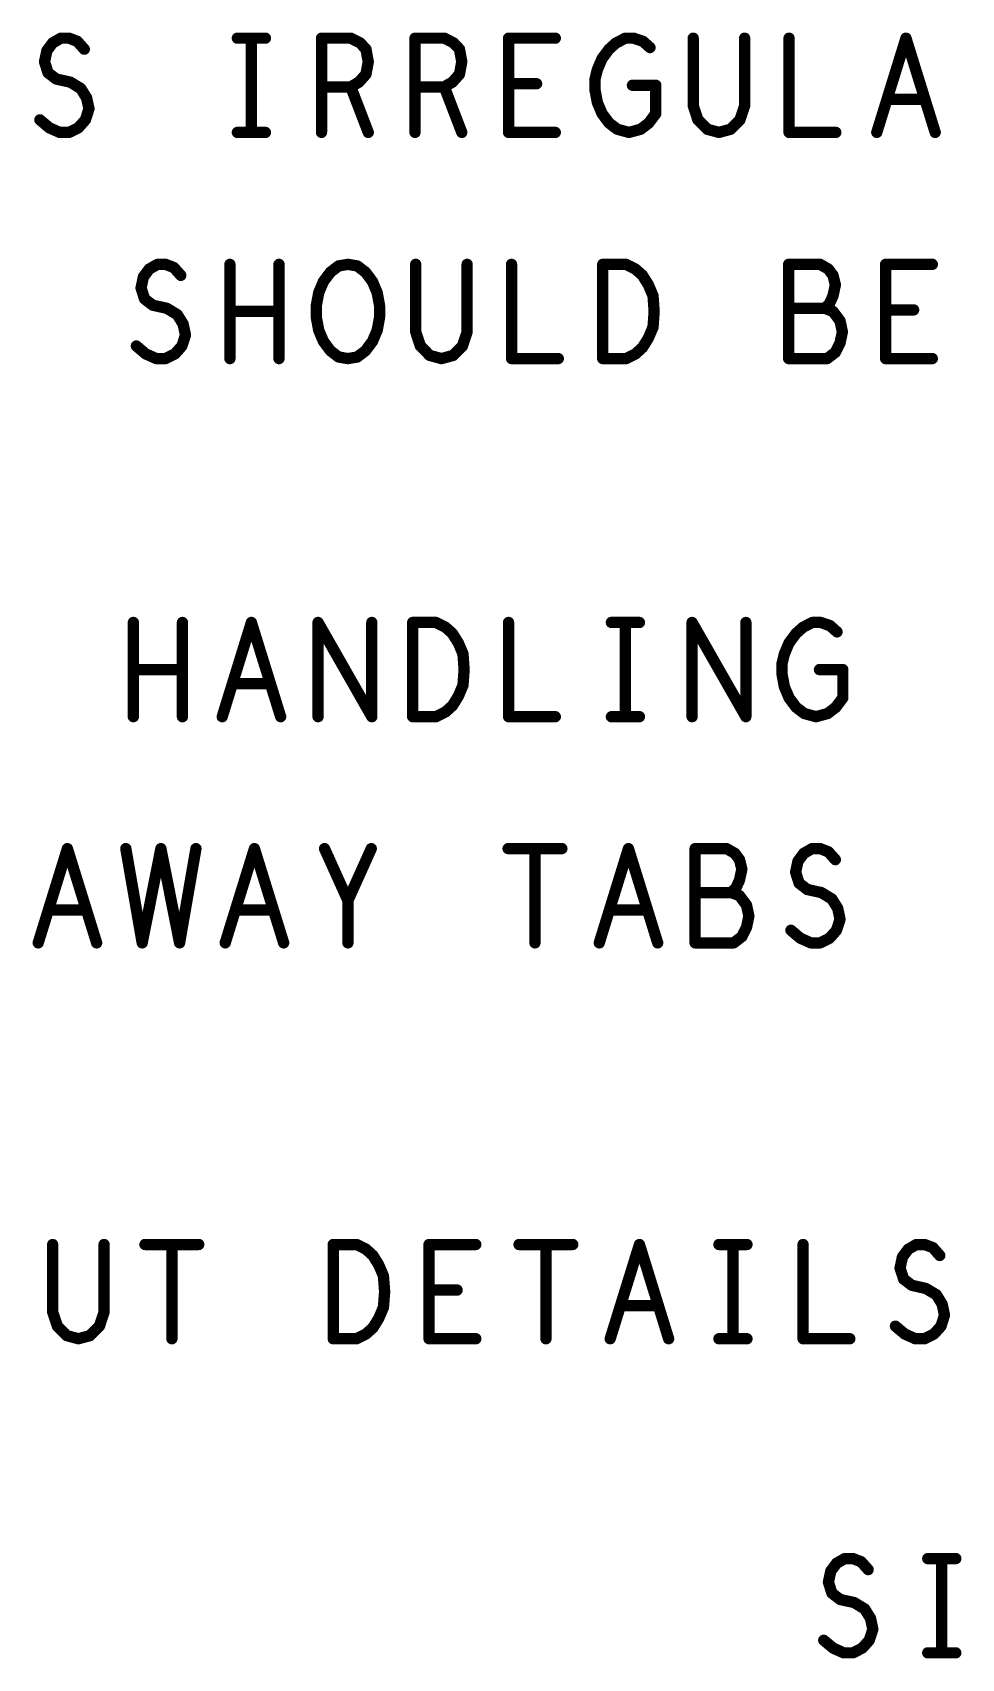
# Model space of a CAD drawing. Extents: x -14.2 to 19.9, y -5.2 to 16.9.
# Drawn here: x -9.288 to -8.056, y 6.768 to 8.924 of the extents above; entities that cross this region are included whole.
import ezdxf

# ---------------------------------------------------------------- set-up
doc = ezdxf.new("R2010")
doc.units = 0
doc.layers.get('0').update_dxf_attribs({"linetype": 'CONTINUOUS'})
doc.layers.add('FAB', color=2, linetype='CONTINUOUS')

# ---------------------------------------------------------------- blocks, each defined once
blk = doc.blocks.new('ROUND_105')
at = {"const_width": 0.0075}
blk.add_lwpolyline([(-0.00375, 0, 1), (0.00375, 0, 1)], format="xyb", close=True, dxfattribs=at)

msp = doc.modelspace()

# ---------------------------------------------------------------- linework, layer by layer
at = {"layer": 'FAB', "const_width": 0.015}
for points in [[(-9.2724, 8.8855), (-9.2693, 8.9001)], [(-9.2693, 8.9001), (-9.2616, 8.9105)], [(-9.2616, 8.9105), (-9.2507, 8.9168)], [(-9.2507, 8.9168), (-9.2399, 8.9168)], [(-9.2399, 8.9168), (-9.229, 8.9126)], [(-9.229, 8.9126), (-9.2197, 8.9022)], [(-9.0167, 8.9168), (-8.9795, 8.9168)], [(-8.9981, 8.9168), (-8.9981, 8.7918)], [(-8.9051, 8.7918), (-8.9051, 8.9168)], [(-8.9051, 8.9168), (-8.8663, 8.9168)], [(-8.8663, 8.9168), (-8.8539, 8.9105)], [(-8.8539, 8.9105), (-8.8462, 8.9022)], [(-8.8462, 8.9022), (-8.8431, 8.8855)], [(-8.7811, 8.7918), (-8.7811, 8.9168)], [(-8.7811, 8.9168), (-8.7423, 8.9168)], [(-8.7423, 8.9168), (-8.7299, 8.9105)], [(-8.7299, 8.9105), (-8.7222, 8.9022)], [(-8.7222, 8.9022), (-8.7191, 8.8855)], [(-8.6571, 8.7918), (-8.6571, 8.9168)], [(-8.6571, 8.9168), (-8.5951, 8.9168)], [(-8.5331, 8.8897), (-8.5238, 8.9022)], [(-8.5238, 8.9022), (-8.5145, 8.9105)], [(-8.5145, 8.9105), (-8.5021, 8.9168)], [(-8.5021, 8.9168), (-8.4912, 8.9168)], [(-8.4912, 8.9168), (-8.4788, 8.9126)], [(-8.4788, 8.9126), (-8.4695, 8.9043)], [(-8.4122, 8.9168), (-8.4122, 8.8272)], [(-8.344, 8.8272), (-8.344, 8.9168)], [(-8.2851, 8.9168), (-8.2851, 8.7918)], [(-8.1688, 8.7918), (-8.1301, 8.9168)], [(-8.1301, 8.9168), (-8.0913, 8.7918)], [(-9.2678, 8.871), (-9.2724, 8.8855)], [(-8.8431, 8.8855), (-8.8462, 8.8689)], [(-8.7191, 8.8855), (-8.7222, 8.8689)], [(-8.5393, 8.8751), (-8.5331, 8.8897)], [(-9.2569, 8.8626), (-9.2678, 8.871)], [(-9.2383, 8.8585), (-9.2569, 8.8626)], [(-9.2244, 8.8501), (-9.2383, 8.8585)], [(-8.8555, 8.8585), (-8.8663, 8.8522)], [(-8.8462, 8.8689), (-8.8555, 8.8585)], [(-8.7315, 8.8585), (-8.7423, 8.8522)], [(-8.7222, 8.8689), (-8.7315, 8.8585)], [(-8.5424, 8.8626), (-8.5393, 8.8751)], [(-8.5424, 8.848), (-8.5424, 8.8626)], [(-9.2166, 8.8376), (-9.2244, 8.8501)], [(-9.2135, 8.8231), (-9.2166, 8.8376)], [(-8.8663, 8.8522), (-8.9051, 8.8522)], [(-8.8663, 8.8522), (-8.8431, 8.7918)], [(-8.7423, 8.8522), (-8.7811, 8.8522)], [(-8.7423, 8.8522), (-8.7191, 8.7918)], [(-8.6199, 8.8564), (-8.6571, 8.8564)], [(-8.5393, 8.8314), (-8.5424, 8.848)], [(-8.4928, 8.8543), (-8.4618, 8.8543)], [(-8.4618, 8.8543), (-8.4618, 8.8168)], [(-8.1053, 8.8355), (-8.1549, 8.8355)], [(-9.2182, 8.8085), (-9.2135, 8.8231)], [(-8.5331, 8.8168), (-8.5393, 8.8314)], [(-8.5238, 8.8043), (-8.5331, 8.8168)], [(-8.4618, 8.8168), (-8.4711, 8.8043)], [(-8.4122, 8.8272), (-8.406, 8.8085)], [(-8.3502, 8.8085), (-8.344, 8.8272)], [(-9.2786, 8.8085), (-9.2662, 8.798)], [(-9.2662, 8.798), (-9.2523, 8.7918)], [(-9.2523, 8.7918), (-9.2399, 8.7918)], [(-9.2399, 8.7918), (-9.2275, 8.798)], [(-9.2275, 8.798), (-9.2182, 8.8085)], [(-9.0167, 8.7918), (-8.9795, 8.7918)], [(-8.5951, 8.7918), (-8.6571, 8.7918)], [(-8.5129, 8.796), (-8.5238, 8.8043)], [(-8.4974, 8.7918), (-8.5129, 8.796)], [(-8.4819, 8.796), (-8.4974, 8.7918)], [(-8.4711, 8.8043), (-8.4819, 8.796)], [(-8.406, 8.8085), (-8.3936, 8.796)], [(-8.3936, 8.796), (-8.3781, 8.7918)], [(-8.3781, 8.7918), (-8.3626, 8.796)], [(-8.3626, 8.796), (-8.3502, 8.8085)], [(-8.2851, 8.7918), (-8.2231, 8.7918)], [(-9.1444, 8.5855), (-9.1413, 8.6001)], [(-9.1413, 8.6001), (-9.1336, 8.6105)], [(-9.1336, 8.6105), (-9.1227, 8.6168)], [(-9.1227, 8.6168), (-9.1119, 8.6168)], [(-9.1119, 8.6168), (-9.101, 8.6126)], [(-9.101, 8.6126), (-9.0917, 8.6022)], [(-9.0266, 8.4918), (-9.0266, 8.6168)], [(-8.9615, 8.6168), (-8.9615, 8.4918)], [(-8.9026, 8.5939), (-8.8933, 8.6064)], [(-8.8933, 8.6064), (-8.8825, 8.6147)], [(-8.8825, 8.6147), (-8.8701, 8.6168)], [(-8.8701, 8.6168), (-8.8577, 8.6147)], [(-8.8577, 8.6147), (-8.8468, 8.6064)], [(-8.8468, 8.6064), (-8.8375, 8.5939)], [(-8.7802, 8.6168), (-8.7802, 8.5272)], [(-8.712, 8.5272), (-8.712, 8.6168)], [(-8.6531, 8.6168), (-8.6531, 8.4918)], [(-8.5322, 8.4918), (-8.5322, 8.6168)], [(-8.5322, 8.6168), (-8.5012, 8.6168)], [(-8.5012, 8.6168), (-8.4888, 8.6105)], [(-8.4888, 8.6105), (-8.4795, 8.6022)], [(-8.4795, 8.6022), (-8.4717, 8.5897)], [(-8.2439, 8.6168), (-8.2857, 8.6168)], [(-8.2857, 8.6168), (-8.2857, 8.4918)], [(-8.233, 8.6105), (-8.2439, 8.6168)], [(-8.2268, 8.6022), (-8.233, 8.6105)], [(-8.2237, 8.5897), (-8.2268, 8.6022)], [(-8.1571, 8.4918), (-8.1571, 8.6168)], [(-8.1571, 8.6168), (-8.0951, 8.6168)], [(-9.1398, 8.571), (-9.1444, 8.5855)], [(-8.9119, 8.5626), (-8.9088, 8.5793)], [(-8.9088, 8.5793), (-8.9026, 8.5939)], [(-8.8375, 8.5939), (-8.8313, 8.5793)], [(-8.8313, 8.5793), (-8.8282, 8.5626)], [(-8.4717, 8.5897), (-8.4655, 8.5751)], [(-8.2268, 8.5751), (-8.2237, 8.5897)], [(-9.1289, 8.5626), (-9.1398, 8.571)], [(-9.1103, 8.5585), (-9.1289, 8.5626)], [(-9.0964, 8.5501), (-9.1103, 8.5585)], [(-8.9119, 8.546), (-8.9119, 8.5626)], [(-8.8282, 8.5626), (-8.8282, 8.546)], [(-8.4655, 8.5751), (-8.464, 8.5543)], [(-8.2377, 8.5585), (-8.2857, 8.5585)], [(-8.2377, 8.5585), (-8.2315, 8.5647)], [(-8.2268, 8.5543), (-8.2377, 8.5585)], [(-8.2315, 8.5647), (-8.2268, 8.5751)], [(-8.1199, 8.5564), (-8.1571, 8.5564)], [(-9.0886, 8.5376), (-9.0964, 8.5501)], [(-9.0855, 8.5231), (-9.0886, 8.5376)], [(-8.9615, 8.5543), (-9.0266, 8.5543)], [(-8.9088, 8.5293), (-8.9119, 8.546)], [(-8.8282, 8.546), (-8.8313, 8.5293)], [(-8.4655, 8.5335), (-8.4717, 8.5189)], [(-8.464, 8.5543), (-8.4655, 8.5335)], [(-8.2175, 8.5418), (-8.2268, 8.5543)], [(-8.2144, 8.5272), (-8.2175, 8.5418)], [(-9.0902, 8.5085), (-9.0855, 8.5231)], [(-8.9026, 8.5147), (-8.9088, 8.5293)], [(-8.8933, 8.5022), (-8.9026, 8.5147)], [(-8.8375, 8.5147), (-8.8468, 8.5022)], [(-8.8313, 8.5293), (-8.8375, 8.5147)], [(-8.7802, 8.5272), (-8.774, 8.5085)], [(-8.7182, 8.5085), (-8.712, 8.5272)], [(-8.4717, 8.5189), (-8.4795, 8.5064)], [(-8.2237, 8.5001), (-8.2175, 8.5126)], [(-8.2175, 8.5126), (-8.2144, 8.5272)], [(-9.1506, 8.5085), (-9.1382, 8.498)], [(-9.1382, 8.498), (-9.1243, 8.4918)], [(-9.1243, 8.4918), (-9.1119, 8.4918)], [(-9.1119, 8.4918), (-9.0995, 8.498)], [(-9.0995, 8.498), (-9.0902, 8.5085)], [(-8.8825, 8.4939), (-8.8933, 8.5022)], [(-8.8701, 8.4918), (-8.8825, 8.4939)], [(-8.8577, 8.4939), (-8.8701, 8.4918)], [(-8.8468, 8.5022), (-8.8577, 8.4939)], [(-8.774, 8.5085), (-8.7616, 8.496)], [(-8.7616, 8.496), (-8.7461, 8.4918)], [(-8.7461, 8.4918), (-8.7306, 8.496)], [(-8.7306, 8.496), (-8.7182, 8.5085)], [(-8.6531, 8.4918), (-8.5911, 8.4918)], [(-8.5012, 8.4918), (-8.5322, 8.4918)], [(-8.4888, 8.498), (-8.5012, 8.4918)], [(-8.4795, 8.5064), (-8.4888, 8.498)], [(-8.2857, 8.4918), (-8.2346, 8.4918)], [(-8.2346, 8.4918), (-8.2237, 8.5001)], [(-8.0951, 8.4918), (-8.1571, 8.4918)], [(-9.1546, 8.0168), (-9.1546, 8.1418)], [(-9.0895, 8.1418), (-9.0895, 8.0168)], [(-9.0368, 8.0168), (-8.9981, 8.1418)], [(-8.9981, 8.1418), (-8.9593, 8.0168)], [(-8.9097, 8.0168), (-8.9097, 8.1418)], [(-8.9097, 8.1418), (-8.8384, 8.0168)], [(-8.8384, 8.0168), (-8.8384, 8.1418)], [(-8.7842, 8.0168), (-8.7842, 8.1418)], [(-8.7842, 8.1418), (-8.7532, 8.1418)], [(-8.7532, 8.1418), (-8.7408, 8.1355)], [(-8.7408, 8.1355), (-8.7315, 8.1272)], [(-8.7315, 8.1272), (-8.7237, 8.1147)], [(-8.6571, 8.1418), (-8.6571, 8.0168)], [(-8.5207, 8.1418), (-8.4835, 8.1418)], [(-8.5021, 8.1418), (-8.5021, 8.0168)], [(-8.4137, 8.0168), (-8.4137, 8.1418)], [(-8.4137, 8.1418), (-8.3424, 8.0168)], [(-8.3424, 8.0168), (-8.3424, 8.1418)], [(-8.2851, 8.1147), (-8.2758, 8.1272)], [(-8.2758, 8.1272), (-8.2665, 8.1355)], [(-8.2665, 8.1355), (-8.2541, 8.1418)], [(-8.2541, 8.1418), (-8.2432, 8.1418)], [(-8.2432, 8.1418), (-8.2308, 8.1376)], [(-8.2308, 8.1376), (-8.2215, 8.1293)], [(-8.7237, 8.1147), (-8.7175, 8.1001)], [(-8.2913, 8.1001), (-8.2851, 8.1147)], [(-8.7175, 8.1001), (-8.716, 8.0793)], [(-8.2944, 8.0876), (-8.2913, 8.1001)], [(-8.2944, 8.073), (-8.2944, 8.0876)], [(-9.0895, 8.0793), (-9.1546, 8.0793)], [(-8.9733, 8.0605), (-9.0229, 8.0605)], [(-8.716, 8.0793), (-8.7175, 8.0585)], [(-8.2913, 8.0564), (-8.2944, 8.073)], [(-8.2448, 8.0793), (-8.2138, 8.0793)], [(-8.2138, 8.0793), (-8.2138, 8.0418)], [(-8.7237, 8.0439), (-8.7315, 8.0314)], [(-8.7175, 8.0585), (-8.7237, 8.0439)], [(-8.2851, 8.0418), (-8.2913, 8.0564)], [(-8.2758, 8.0293), (-8.2851, 8.0418)], [(-8.2138, 8.0418), (-8.2231, 8.0293)], [(-8.7532, 8.0168), (-8.7842, 8.0168)], [(-8.7408, 8.023), (-8.7532, 8.0168)], [(-8.7315, 8.0314), (-8.7408, 8.023)], [(-8.6571, 8.0168), (-8.5951, 8.0168)], [(-8.5207, 8.0168), (-8.4835, 8.0168)], [(-8.2649, 8.021), (-8.2758, 8.0293)], [(-8.2494, 8.0168), (-8.2649, 8.021)], [(-8.2339, 8.021), (-8.2494, 8.0168)], [(-8.2231, 8.0293), (-8.2339, 8.021)], [(-9.2808, 7.7168), (-9.2421, 7.8418)], [(-9.2421, 7.8418), (-9.2033, 7.7168)], [(-9.1646, 7.8418), (-9.1429, 7.7168)], [(-9.1429, 7.7168), (-9.1181, 7.8418)], [(-9.1181, 7.8418), (-9.0933, 7.7168)], [(-9.0933, 7.7168), (-9.0716, 7.8418)], [(-9.0328, 7.7168), (-8.9941, 7.8418)], [(-8.9941, 7.8418), (-8.9553, 7.7168)], [(-8.8701, 7.773), (-8.9011, 7.8418)], [(-8.8391, 7.8418), (-8.8701, 7.773)], [(-8.6577, 7.8418), (-8.5864, 7.8418)], [(-8.6221, 7.8418), (-8.6221, 7.7168)], [(-8.5368, 7.7168), (-8.4981, 7.8418)], [(-8.4981, 7.8418), (-8.4593, 7.7168)], [(-8.3679, 7.8418), (-8.4097, 7.8418)], [(-8.4097, 7.8418), (-8.4097, 7.7168)], [(-8.357, 7.8355), (-8.3679, 7.8418)], [(-8.3508, 7.8272), (-8.357, 7.8355)], [(-8.3477, 7.8147), (-8.3508, 7.8272)], [(-8.2764, 7.8105), (-8.2733, 7.8251)], [(-8.2733, 7.8251), (-8.2656, 7.8355)], [(-8.2656, 7.8355), (-8.2547, 7.8418)], [(-8.2547, 7.8418), (-8.2439, 7.8418)], [(-8.2439, 7.8418), (-8.233, 7.8376)], [(-8.233, 7.8376), (-8.2237, 7.8272)], [(-8.3555, 7.7897), (-8.3508, 7.8001)], [(-8.3508, 7.8001), (-8.3477, 7.8147)], [(-8.2718, 7.796), (-8.2764, 7.8105)], [(-8.3617, 7.7835), (-8.4097, 7.7835)], [(-8.3617, 7.7835), (-8.3555, 7.7897)], [(-8.3508, 7.7793), (-8.3617, 7.7835)], [(-8.3415, 7.7668), (-8.3508, 7.7793)], [(-8.2609, 7.7876), (-8.2718, 7.796)], [(-8.2423, 7.7835), (-8.2609, 7.7876)], [(-8.2284, 7.7751), (-8.2423, 7.7835)], [(-9.2173, 7.7605), (-9.2669, 7.7605)], [(-8.9693, 7.7605), (-9.0189, 7.7605)], [(-8.8701, 7.7168), (-8.8701, 7.773)], [(-8.4733, 7.7605), (-8.5229, 7.7605)], [(-8.3384, 7.7522), (-8.3415, 7.7668)], [(-8.2206, 7.7626), (-8.2284, 7.7751)], [(-8.2175, 7.7481), (-8.2206, 7.7626)], [(-8.3477, 7.7251), (-8.3415, 7.7376)], [(-8.3415, 7.7376), (-8.3384, 7.7522)], [(-8.2222, 7.7335), (-8.2175, 7.7481)], [(-8.4097, 7.7168), (-8.3586, 7.7168)], [(-8.3586, 7.7168), (-8.3477, 7.7251)], [(-8.2826, 7.7335), (-8.2702, 7.723)], [(-8.2702, 7.723), (-8.2563, 7.7168)], [(-8.2563, 7.7168), (-8.2439, 7.7168)], [(-8.2439, 7.7168), (-8.2315, 7.723)], [(-8.2315, 7.723), (-8.2222, 7.7335)], [(-9.2616, 7.3167), (-9.2616, 7.2271)], [(-9.1934, 7.2271), (-9.1934, 7.3167)], [(-9.1392, 7.3167), (-9.0679, 7.3167)], [(-9.1035, 7.3167), (-9.1035, 7.1917)], [(-8.8896, 7.1917), (-8.8896, 7.3167)], [(-8.8896, 7.3167), (-8.8586, 7.3167)], [(-8.8586, 7.3167), (-8.8462, 7.3105)], [(-8.8462, 7.3105), (-8.8369, 7.3021)], [(-8.7625, 7.1917), (-8.7625, 7.3167)], [(-8.7625, 7.3167), (-8.7005, 7.3167)], [(-8.6432, 7.3167), (-8.5719, 7.3167)], [(-8.6075, 7.3167), (-8.6075, 7.1917)], [(-8.5223, 7.1917), (-8.4835, 7.3167)], [(-8.4835, 7.3167), (-8.4448, 7.1917)], [(-8.3781, 7.3167), (-8.3409, 7.3167)], [(-8.3595, 7.3167), (-8.3595, 7.1917)], [(-8.2665, 7.3167), (-8.2665, 7.1917)], [(-8.1348, 7.3001), (-8.127, 7.3105)], [(-8.127, 7.3105), (-8.1162, 7.3167)], [(-8.1162, 7.3167), (-8.1053, 7.3167)], [(-8.1053, 7.3167), (-8.0945, 7.3126)], [(-8.0945, 7.3126), (-8.0852, 7.3021)], [(-8.8369, 7.3021), (-8.8292, 7.2896)], [(-8.8292, 7.2896), (-8.823, 7.2751)], [(-8.1379, 7.2855), (-8.1348, 7.3001)], [(-8.1332, 7.2709), (-8.1379, 7.2855)], [(-8.823, 7.2751), (-8.8214, 7.2542)], [(-8.1224, 7.2626), (-8.1332, 7.2709)], [(-8.1038, 7.2584), (-8.1224, 7.2626)], [(-8.8214, 7.2542), (-8.823, 7.2334)], [(-8.7253, 7.2563), (-8.7625, 7.2563)], [(-8.0898, 7.2501), (-8.1038, 7.2584)], [(-8.0821, 7.2376), (-8.0898, 7.2501)], [(-9.2616, 7.2271), (-9.2554, 7.2084)], [(-9.1996, 7.2084), (-9.1934, 7.2271)], [(-8.8292, 7.2188), (-8.8369, 7.2063)], [(-8.823, 7.2334), (-8.8292, 7.2188)], [(-8.4587, 7.2355), (-8.5083, 7.2355)], [(-8.0836, 7.2084), (-8.079, 7.223)], [(-8.079, 7.223), (-8.0821, 7.2376)], [(-9.2554, 7.2084), (-9.243, 7.1959)], [(-9.243, 7.1959), (-9.2275, 7.1917)], [(-9.2275, 7.1917), (-9.212, 7.1959)], [(-9.212, 7.1959), (-9.1996, 7.2084)], [(-8.8462, 7.198), (-8.8586, 7.1917)], [(-8.8369, 7.2063), (-8.8462, 7.198)], [(-8.1441, 7.2084), (-8.1317, 7.198)], [(-8.1317, 7.198), (-8.1177, 7.1917)], [(-8.1053, 7.1917), (-8.0929, 7.198)], [(-8.0929, 7.198), (-8.0836, 7.2084)], [(-8.8586, 7.1917), (-8.8896, 7.1917)], [(-8.7005, 7.1917), (-8.7625, 7.1917)], [(-8.3781, 7.1917), (-8.3409, 7.1917)], [(-8.2665, 7.1917), (-8.2045, 7.1917)], [(-8.1177, 7.1917), (-8.1053, 7.1917)], [(-8.2221, 6.8939), (-8.2112, 6.9001)], [(-8.2112, 6.9001), (-8.2004, 6.9001)], [(-8.2004, 6.9001), (-8.1895, 6.8959)], [(-8.1895, 6.8959), (-8.1802, 6.8855)], [(-8.1012, 6.9001), (-8.064, 6.9001)], [(-8.0826, 6.9001), (-8.0826, 6.7751)], [(-8.2329, 6.8689), (-8.2298, 6.8834)], [(-8.2298, 6.8834), (-8.2221, 6.8939)], [(-8.2283, 6.8543), (-8.2329, 6.8689)], [(-8.2174, 6.8459), (-8.2283, 6.8543)], [(-8.1988, 6.8418), (-8.2174, 6.8459)], [(-8.1849, 6.8334), (-8.1988, 6.8418)], [(-8.1771, 6.8209), (-8.1849, 6.8334)], [(-8.174, 6.8064), (-8.1771, 6.8209)], [(-8.2391, 6.7918), (-8.2267, 6.7814)], [(-8.188, 6.7814), (-8.1787, 6.7918)], [(-8.1787, 6.7918), (-8.174, 6.8064)], [(-8.2267, 6.7814), (-8.2128, 6.7751)], [(-8.2128, 6.7751), (-8.2004, 6.7751)], [(-8.2004, 6.7751), (-8.188, 6.7814)], [(-8.1012, 6.7751), (-8.064, 6.7751)]]:
    msp.add_lwpolyline(points, dxfattribs=at)

# ---------------------------------------------------------------- block references
at = {"layer": 'FAB'}
for p in [(-9.2693, 8.9001), (-9.2693, 8.9001), (-9.2616, 8.9105), (-9.2616, 8.9105), (-9.2507, 8.9168), (-9.2507, 8.9168), (-9.2399, 8.9168), (-9.2399, 8.9168), (-9.229, 8.9126), (-9.229, 8.9126), (-9.2197, 8.9022), (-9.0167, 8.9168), (-8.9981, 8.9168), (-8.9795, 8.9168), (-8.9051, 8.9168), (-8.9051, 8.9168), (-8.8663, 8.9168), (-8.8663, 8.9168), (-8.8539, 8.9105), (-8.8539, 8.9105), (-8.8462, 8.9022), (-8.8462, 8.9022), (-8.7811, 8.9168), (-8.7811, 8.9168), (-8.7423, 8.9168), (-8.7423, 8.9168), (-8.7299, 8.9105), (-8.7299, 8.9105), (-8.7222, 8.9022), (-8.7222, 8.9022), (-8.6571, 8.9168), (-8.6571, 8.9168), (-8.5951, 8.9168), (-8.5238, 8.9022), (-8.5238, 8.9022), (-8.5145, 8.9105), (-8.5145, 8.9105), (-8.5021, 8.9168), (-8.5021, 8.9168), (-8.4912, 8.9168), (-8.4912, 8.9168), (-8.4788, 8.9126), (-8.4788, 8.9126), (-8.4695, 8.9043), (-8.4122, 8.9168), (-8.344, 8.9168), (-8.2851, 8.9168), (-8.1301, 8.9168), (-8.1301, 8.9168), (-9.2724, 8.8855), (-9.2724, 8.8855), (-8.8431, 8.8855), (-8.8431, 8.8855), (-8.7191, 8.8855), (-8.7191, 8.8855), (-8.5331, 8.8897), (-8.5331, 8.8897), (-9.2678, 8.871), (-9.2678, 8.871), (-9.2569, 8.8626), (-9.2569, 8.8626), (-9.2383, 8.8585), (-9.2383, 8.8585), (-8.8555, 8.8585), (-8.8555, 8.8585), (-8.8462, 8.8689), (-8.8462, 8.8689), (-8.7315, 8.8585), (-8.7315, 8.8585), (-8.7222, 8.8689), (-8.7222, 8.8689), (-8.5424, 8.8626), (-8.5424, 8.8626), (-8.5393, 8.8751), (-8.5393, 8.8751), (-9.2244, 8.8501), (-9.2244, 8.8501), (-9.2166, 8.8376), (-9.2166, 8.8376), (-8.9051, 8.8522), (-8.8663, 8.8522), (-8.8663, 8.8522), (-8.8663, 8.8522), (-8.7811, 8.8522), (-8.7423, 8.8522), (-8.7423, 8.8522), (-8.7423, 8.8522), (-8.6571, 8.8564), (-8.6199, 8.8564), (-8.5424, 8.848), (-8.5424, 8.848), (-8.4928, 8.8543), (-8.4618, 8.8543), (-8.4618, 8.8543), (-8.1549, 8.8355), (-8.1053, 8.8355), (-9.2135, 8.8231), (-9.2135, 8.8231), (-8.5393, 8.8314), (-8.5393, 8.8314), (-8.5331, 8.8168), (-8.5331, 8.8168), (-8.4618, 8.8168), (-8.4618, 8.8168), (-8.4122, 8.8272), (-8.4122, 8.8272), (-8.344, 8.8272), (-8.344, 8.8272), (-9.2786, 8.8085), (-9.2662, 8.798), (-9.2662, 8.798), (-9.2523, 8.7918), (-9.2523, 8.7918), (-9.2399, 8.7918), (-9.2399, 8.7918), (-9.2275, 8.798), (-9.2275, 8.798), (-9.2182, 8.8085), (-9.2182, 8.8085), (-9.0167, 8.7918), (-8.9981, 8.7918), (-8.9795, 8.7918), (-8.9051, 8.7918), (-8.8431, 8.7918), (-8.7811, 8.7918), (-8.7191, 8.7918), (-8.6571, 8.7918), (-8.6571, 8.7918), (-8.5951, 8.7918), (-8.5238, 8.8043), (-8.5238, 8.8043), (-8.5129, 8.796), (-8.5129, 8.796), (-8.4974, 8.7918), (-8.4974, 8.7918), (-8.4819, 8.796), (-8.4819, 8.796), (-8.4711, 8.8043), (-8.4711, 8.8043), (-8.406, 8.8085), (-8.406, 8.8085), (-8.3936, 8.796), (-8.3936, 8.796), (-8.3781, 8.7918), (-8.3781, 8.7918), (-8.3626, 8.796), (-8.3626, 8.796), (-8.3502, 8.8085), (-8.3502, 8.8085), (-8.2851, 8.7918), (-8.2851, 8.7918), (-8.2231, 8.7918), (-8.1688, 8.7918), (-8.0913, 8.7918), (-9.1413, 8.6001), (-9.1413, 8.6001), (-9.1336, 8.6105), (-9.1336, 8.6105), (-9.1227, 8.6168), (-9.1227, 8.6168), (-9.1119, 8.6168), (-9.1119, 8.6168), (-9.101, 8.6126), (-9.101, 8.6126), (-9.0917, 8.6022), (-9.0266, 8.6168), (-8.9615, 8.6168), (-8.8933, 8.6064), (-8.8933, 8.6064), (-8.8825, 8.6147), (-8.8825, 8.6147), (-8.8701, 8.6168), (-8.8701, 8.6168), (-8.8577, 8.6147), (-8.8577, 8.6147), (-8.8468, 8.6064), (-8.8468, 8.6064), (-8.7802, 8.6168), (-8.712, 8.6168), (-8.6531, 8.6168), (-8.5322, 8.6168), (-8.5322, 8.6168), (-8.5012, 8.6168), (-8.5012, 8.6168), (-8.4888, 8.6105), (-8.4888, 8.6105), (-8.4795, 8.6022), (-8.4795, 8.6022), (-8.2857, 8.6168), (-8.2857, 8.6168), (-8.2439, 8.6168), (-8.2439, 8.6168), (-8.233, 8.6105), (-8.233, 8.6105), (-8.2268, 8.6022), (-8.2268, 8.6022), (-8.1571, 8.6168), (-8.1571, 8.6168), (-8.0951, 8.6168), (-9.1444, 8.5855), (-9.1444, 8.5855), (-8.9088, 8.5793), (-8.9088, 8.5793), (-8.9026, 8.5939), (-8.9026, 8.5939), (-8.8375, 8.5939), (-8.8375, 8.5939), (-8.8313, 8.5793), (-8.8313, 8.5793), (-8.4717, 8.5897), (-8.4717, 8.5897), (-8.2237, 8.5897), (-8.2237, 8.5897), (-9.1398, 8.571), (-9.1398, 8.571), (-9.1289, 8.5626), (-9.1289, 8.5626), (-9.1103, 8.5585), (-9.1103, 8.5585), (-8.9119, 8.5626), (-8.9119, 8.5626), (-8.8282, 8.5626), (-8.8282, 8.5626), (-8.4655, 8.5751), (-8.4655, 8.5751), (-8.2857, 8.5585), (-8.2377, 8.5585), (-8.2377, 8.5585), (-8.2377, 8.5585), (-8.2315, 8.5647), (-8.2315, 8.5647), (-8.2268, 8.5751), (-8.2268, 8.5751), (-8.1571, 8.5564), (-8.1199, 8.5564), (-9.0964, 8.5501), (-9.0964, 8.5501), (-9.0886, 8.5376), (-9.0886, 8.5376), (-9.0266, 8.5543), (-8.9615, 8.5543), (-8.9119, 8.546), (-8.9119, 8.546), (-8.8282, 8.546), (-8.8282, 8.546), (-8.4655, 8.5335), (-8.4655, 8.5335), (-8.464, 8.5543), (-8.464, 8.5543), (-8.2268, 8.5543), (-8.2268, 8.5543), (-8.2175, 8.5418), (-8.2175, 8.5418), (-9.0855, 8.5231), (-9.0855, 8.5231), (-8.9088, 8.5293), (-8.9088, 8.5293), (-8.9026, 8.5147), (-8.9026, 8.5147), (-8.8375, 8.5147), (-8.8375, 8.5147), (-8.8313, 8.5293), (-8.8313, 8.5293), (-8.7802, 8.5272), (-8.7802, 8.5272), (-8.712, 8.5272), (-8.712, 8.5272), (-8.4717, 8.5189), (-8.4717, 8.5189), (-8.2175, 8.5126), (-8.2175, 8.5126), (-8.2144, 8.5272), (-8.2144, 8.5272), (-9.1506, 8.5085), (-9.1382, 8.498), (-9.1382, 8.498), (-9.1243, 8.4918), (-9.1243, 8.4918), (-9.1119, 8.4918), (-9.1119, 8.4918), (-9.0995, 8.498), (-9.0995, 8.498), (-9.0902, 8.5085), (-9.0902, 8.5085), (-9.0266, 8.4918), (-8.9615, 8.4918), (-8.8933, 8.5022), (-8.8933, 8.5022), (-8.8825, 8.4939), (-8.8825, 8.4939), (-8.8701, 8.4918), (-8.8701, 8.4918), (-8.8577, 8.4939), (-8.8577, 8.4939), (-8.8468, 8.5022), (-8.8468, 8.5022), (-8.774, 8.5085), (-8.774, 8.5085), (-8.7616, 8.496), (-8.7616, 8.496), (-8.7461, 8.4918), (-8.7461, 8.4918), (-8.7306, 8.496), (-8.7306, 8.496), (-8.7182, 8.5085), (-8.7182, 8.5085), (-8.6531, 8.4918), (-8.6531, 8.4918), (-8.5911, 8.4918), (-8.5322, 8.4918), (-8.5322, 8.4918), (-8.5012, 8.4918), (-8.5012, 8.4918), (-8.4888, 8.498), (-8.4888, 8.498), (-8.4795, 8.5064), (-8.4795, 8.5064), (-8.2857, 8.4918), (-8.2857, 8.4918), (-8.2346, 8.4918), (-8.2346, 8.4918), (-8.2237, 8.5001), (-8.2237, 8.5001), (-8.1571, 8.4918), (-8.1571, 8.4918), (-8.0951, 8.4918), (-9.1546, 8.1418), (-9.0895, 8.1418), (-8.9981, 8.1418), (-8.9981, 8.1418), (-8.9097, 8.1418), (-8.9097, 8.1418), (-8.8384, 8.1418), (-8.7842, 8.1418), (-8.7842, 8.1418), (-8.7532, 8.1418), (-8.7532, 8.1418), (-8.7408, 8.1355), (-8.7408, 8.1355), (-8.7315, 8.1272), (-8.7315, 8.1272), (-8.6571, 8.1418), (-8.5207, 8.1418), (-8.5021, 8.1418), (-8.4835, 8.1418), (-8.4137, 8.1418), (-8.4137, 8.1418), (-8.3424, 8.1418), (-8.2758, 8.1272), (-8.2758, 8.1272), (-8.2665, 8.1355), (-8.2665, 8.1355), (-8.2541, 8.1418), (-8.2541, 8.1418), (-8.2432, 8.1418), (-8.2432, 8.1418), (-8.2308, 8.1376), (-8.2308, 8.1376), (-8.2215, 8.1293), (-8.7237, 8.1147), (-8.7237, 8.1147), (-8.2851, 8.1147), (-8.2851, 8.1147), (-8.7175, 8.1001), (-8.7175, 8.1001), (-8.2944, 8.0876), (-8.2944, 8.0876), (-8.2913, 8.1001), (-8.2913, 8.1001), (-9.1546, 8.0793), (-9.0895, 8.0793), (-9.0229, 8.0605), (-8.9733, 8.0605), (-8.716, 8.0793), (-8.716, 8.0793), (-8.2944, 8.073), (-8.2944, 8.073), (-8.2448, 8.0793), (-8.2138, 8.0793), (-8.2138, 8.0793), (-8.7237, 8.0439), (-8.7237, 8.0439), (-8.7175, 8.0585), (-8.7175, 8.0585), (-8.2913, 8.0564), (-8.2913, 8.0564), (-8.2851, 8.0418), (-8.2851, 8.0418), (-8.2138, 8.0418), (-8.2138, 8.0418), (-9.1546, 8.0168), (-9.0895, 8.0168), (-9.0368, 8.0168), (-8.9593, 8.0168), (-8.9097, 8.0168), (-8.8384, 8.0168), (-8.8384, 8.0168), (-8.7842, 8.0168), (-8.7842, 8.0168), (-8.7532, 8.0168), (-8.7532, 8.0168), (-8.7408, 8.023), (-8.7408, 8.023), (-8.7315, 8.0314), (-8.7315, 8.0314), (-8.6571, 8.0168), (-8.6571, 8.0168), (-8.5951, 8.0168), (-8.5207, 8.0168), (-8.5021, 8.0168), (-8.4835, 8.0168), (-8.4137, 8.0168), (-8.3424, 8.0168), (-8.3424, 8.0168), (-8.2758, 8.0293), (-8.2758, 8.0293), (-8.2649, 8.021), (-8.2649, 8.021), (-8.2494, 8.0168), (-8.2494, 8.0168), (-8.2339, 8.021), (-8.2339, 8.021), (-8.2231, 8.0293), (-8.2231, 8.0293), (-9.2421, 7.8418), (-9.2421, 7.8418), (-9.1646, 7.8418), (-9.1181, 7.8418), (-9.1181, 7.8418), (-9.0716, 7.8418), (-8.9941, 7.8418), (-8.9941, 7.8418), (-8.9011, 7.8418), (-8.8391, 7.8418), (-8.6577, 7.8418), (-8.6221, 7.8418), (-8.5864, 7.8418), (-8.4981, 7.8418), (-8.4981, 7.8418), (-8.4097, 7.8418), (-8.4097, 7.8418), (-8.3679, 7.8418), (-8.3679, 7.8418), (-8.357, 7.8355), (-8.357, 7.8355), (-8.3508, 7.8272), (-8.3508, 7.8272), (-8.2733, 7.8251), (-8.2733, 7.8251), (-8.2656, 7.8355), (-8.2656, 7.8355), (-8.2547, 7.8418), (-8.2547, 7.8418), (-8.2439, 7.8418), (-8.2439, 7.8418), (-8.233, 7.8376), (-8.233, 7.8376), (-8.2237, 7.8272), (-8.3508, 7.8001), (-8.3508, 7.8001), (-8.3477, 7.8147), (-8.3477, 7.8147), (-8.2764, 7.8105), (-8.2764, 7.8105), (-8.4097, 7.7835), (-8.3617, 7.7835), (-8.3617, 7.7835), (-8.3617, 7.7835), (-8.3555, 7.7897), (-8.3555, 7.7897), (-8.3508, 7.7793), (-8.3508, 7.7793), (-8.2718, 7.796), (-8.2718, 7.796), (-8.2609, 7.7876), (-8.2609, 7.7876), (-8.2423, 7.7835), (-8.2423, 7.7835), (-9.2669, 7.7605), (-9.2173, 7.7605), (-9.0189, 7.7605), (-8.9693, 7.7605), (-8.8701, 7.773), (-8.8701, 7.773), (-8.8701, 7.773), (-8.5229, 7.7605), (-8.4733, 7.7605), (-8.3415, 7.7668), (-8.3415, 7.7668), (-8.2284, 7.7751), (-8.2284, 7.7751), (-8.2206, 7.7626), (-8.2206, 7.7626), (-8.3415, 7.7376), (-8.3415, 7.7376), (-8.3384, 7.7522), (-8.3384, 7.7522), (-8.2175, 7.7481), (-8.2175, 7.7481), (-9.2808, 7.7168), (-9.2033, 7.7168), (-9.1429, 7.7168), (-9.1429, 7.7168), (-9.0933, 7.7168), (-9.0933, 7.7168), (-9.0328, 7.7168), (-8.9553, 7.7168), (-8.8701, 7.7168), (-8.6221, 7.7168), (-8.5368, 7.7168), (-8.4593, 7.7168), (-8.4097, 7.7168), (-8.4097, 7.7168), (-8.3586, 7.7168), (-8.3586, 7.7168), (-8.3477, 7.7251), (-8.3477, 7.7251), (-8.2826, 7.7335), (-8.2702, 7.723), (-8.2702, 7.723), (-8.2563, 7.7168), (-8.2563, 7.7168), (-8.2439, 7.7168), (-8.2439, 7.7168), (-8.2315, 7.723), (-8.2315, 7.723), (-8.2222, 7.7335), (-8.2222, 7.7335), (-9.2616, 7.3167), (-9.1934, 7.3167), (-9.1392, 7.3167), (-9.1035, 7.3167), (-9.0679, 7.3167), (-8.8896, 7.3167), (-8.8896, 7.3167), (-8.8586, 7.3167), (-8.8586, 7.3167), (-8.8462, 7.3105), (-8.8462, 7.3105), (-8.7625, 7.3167), (-8.7625, 7.3167), (-8.7005, 7.3167), (-8.6432, 7.3167), (-8.6075, 7.3167), (-8.5719, 7.3167), (-8.4835, 7.3167), (-8.4835, 7.3167), (-8.3781, 7.3167), (-8.3595, 7.3167), (-8.3409, 7.3167), (-8.2665, 7.3167), (-8.127, 7.3105), (-8.127, 7.3105), (-8.1162, 7.3167), (-8.1162, 7.3167), (-8.1053, 7.3167), (-8.1053, 7.3167), (-8.0945, 7.3126), (-8.0945, 7.3126), (-8.8369, 7.3021), (-8.8369, 7.3021), (-8.8292, 7.2896), (-8.8292, 7.2896), (-8.1379, 7.2855), (-8.1379, 7.2855), (-8.1348, 7.3001), (-8.1348, 7.3001), (-8.0852, 7.3021), (-8.823, 7.2751), (-8.823, 7.2751), (-8.1332, 7.2709), (-8.1332, 7.2709), (-8.1224, 7.2626), (-8.1224, 7.2626), (-8.8214, 7.2542), (-8.8214, 7.2542), (-8.7625, 7.2563), (-8.7253, 7.2563), (-8.1038, 7.2584), (-8.1038, 7.2584), (-8.0898, 7.2501), (-8.0898, 7.2501), (-9.2616, 7.2271), (-9.2616, 7.2271), (-9.1934, 7.2271), (-9.1934, 7.2271), (-8.8292, 7.2188), (-8.8292, 7.2188), (-8.823, 7.2334), (-8.823, 7.2334), (-8.5083, 7.2355), (-8.4587, 7.2355), (-8.0821, 7.2376), (-8.0821, 7.2376), (-8.079, 7.223), (-8.079, 7.223), (-9.2554, 7.2084), (-9.2554, 7.2084), (-9.243, 7.1959), (-9.243, 7.1959), (-9.212, 7.1959), (-9.212, 7.1959), (-9.1996, 7.2084), (-9.1996, 7.2084), (-8.8462, 7.198), (-8.8462, 7.198), (-8.8369, 7.2063), (-8.8369, 7.2063), (-8.1441, 7.2084), (-8.1317, 7.198), (-8.1317, 7.198), (-8.0929, 7.198), (-8.0929, 7.198), (-8.0836, 7.2084), (-8.0836, 7.2084), (-9.2275, 7.1917), (-9.2275, 7.1917), (-9.1035, 7.1917), (-8.8896, 7.1917), (-8.8896, 7.1917), (-8.8586, 7.1917), (-8.8586, 7.1917), (-8.7625, 7.1917), (-8.7625, 7.1917), (-8.7005, 7.1917), (-8.6075, 7.1917), (-8.5223, 7.1917), (-8.4448, 7.1917), (-8.3781, 7.1917), (-8.3595, 7.1917), (-8.3409, 7.1917), (-8.2665, 7.1917), (-8.2665, 7.1917), (-8.2045, 7.1917), (-8.1177, 7.1917), (-8.1177, 7.1917), (-8.1053, 7.1917), (-8.1053, 7.1917), (-8.2112, 6.9001), (-8.2112, 6.9001), (-8.2004, 6.9001), (-8.2004, 6.9001), (-8.1895, 6.8959), (-8.1895, 6.8959), (-8.1012, 6.9001), (-8.0826, 6.9001), (-8.064, 6.9001), (-8.2298, 6.8834), (-8.2298, 6.8834), (-8.2221, 6.8939), (-8.2221, 6.8939), (-8.1802, 6.8855), (-8.2329, 6.8689), (-8.2329, 6.8689), (-8.2283, 6.8543), (-8.2283, 6.8543), (-8.2174, 6.8459), (-8.2174, 6.8459), (-8.1988, 6.8418), (-8.1988, 6.8418), (-8.1849, 6.8334), (-8.1849, 6.8334), (-8.1771, 6.8209), (-8.1771, 6.8209), (-8.2391, 6.7918), (-8.1787, 6.7918), (-8.1787, 6.7918), (-8.174, 6.8064), (-8.174, 6.8064), (-8.2267, 6.7814), (-8.2267, 6.7814), (-8.2128, 6.7751), (-8.2128, 6.7751), (-8.2004, 6.7751), (-8.2004, 6.7751), (-8.188, 6.7814), (-8.188, 6.7814), (-8.1012, 6.7751), (-8.0826, 6.7751), (-8.064, 6.7751)]:
    msp.add_blockref('ROUND_105', p, dxfattribs=at)

doc.saveas('drawing.dxf')
